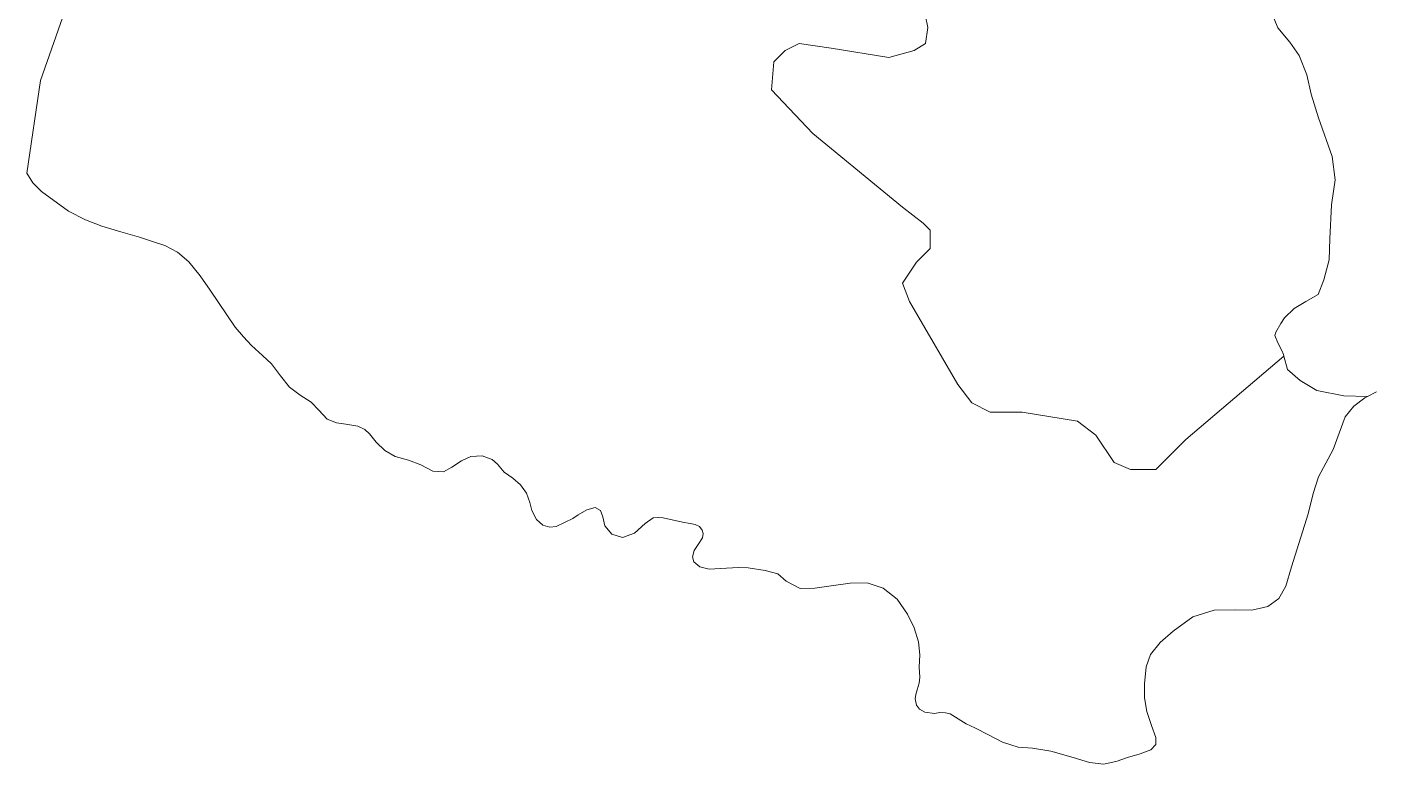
# Model space of a CAD drawing. Header units: metres. Extents: x 543340 to 549474, y 1840490 to 1845220.
# Drawn here: x 543359 to 544642, y 1842983 to 1843686 of the extents above; entities that cross this region are included whole.
import ezdxf

# ---------------------------------------------------------------- set-up
doc = ezdxf.new("R2010")
doc.units = ezdxf.units.M
doc.header["$MEASUREMENT"] = 0
doc.layers.add('Level 10', color=7, linetype='Continuous', lineweight=0)

msp = doc.modelspace()

# ---------------------------------------------------------------- linework, layer by layer
at = {"layer": 'Level 10', "color": 7, "lineweight": 0, "flags": 128}
for points in [[(543397.1, 1843707), (543371.7, 1843634.4), (543358.9, 1843546.2), (543364.4, 1843536.9), (543372.7, 1843528.9), (543398.4, 1843509.9), (543414.8, 1843501.9), (543430.3, 1843495.7), (543448.5, 1843490.2), (543466.2, 1843485.3), (543479.5, 1843480.9), (543490.3, 1843477.4), (543502.3, 1843470.9), (543513.2, 1843461.6), (543524.1, 1843448.4), (543533.6, 1843434.8), (543557.2, 1843399.4), (543565.3, 1843390.3), (543572.9, 1843382), (543583.5, 1843372.6), (543592.1, 1843364.4), (543600.6, 1843353.2), (543609.2, 1843342.4), (543619.3, 1843334.7), (543629.6, 1843327.9), (543636.9, 1843320.4), (543645, 1843311.9), (543654, 1843308.2), (543662.8, 1843306.9), (543674.2, 1843305.2), (543680.8, 1843302.1), (543685.2, 1843298), (543691.7, 1843290), (543700, 1843281.9), (543709.8, 1843276.3), (543722.4, 1843272.8), (543734.3, 1843268.4), (543745.8, 1843262.3), (543755.7, 1843261.6), (543763.9, 1843266.2), (543773, 1843272.2), (543781.8, 1843276.4), (543792.8, 1843276.9), (543802.2, 1843273.5), (543807.3, 1843268.9), (543813.7, 1843261.4), (543821.9, 1843255.7), (543829.2, 1843249.4), (543834.9, 1843241.2), (543838, 1843232.4), (543840.1, 1843224.8), (543844.3, 1843216.2), (543850.6, 1843210.8), (543857.2, 1843208.8), (543863.3, 1843209.4), (543879, 1843217.1), (543884.3, 1843220.7), (543892.4, 1843225.5), (543900.2, 1843227.6), (543905.4, 1843224.9), (543907.5, 1843218.9), (543909.6, 1843210.1), (543916.3, 1843202.3), (543926.5, 1843199), (543937.8, 1843203.3), (543948, 1843212.5), (543955.7, 1843217.8), (543960.4, 1843218), (543965, 1843217.7), (543983.4, 1843213.6), (543990.9, 1843212.3), (543995.5, 1843211.5), (543999.7, 1843209.4), (544002.3, 1843206.2), (544003.4, 1843202.8), (544002.5, 1843198.6), (543998.4, 1843192.4), (543994.8, 1843186.8), (543993.1, 1843180.6), (543994.3, 1843175.8), (544000, 1843171.1), (544009, 1843169), (544019.8, 1843169.6), (544036.9, 1843170.6), (544046.2, 1843170), (544062.3, 1843167.7), (544074.4, 1843164.4), (544082.2, 1843157.3), (544095.8, 1843150.6), (544109.5, 1843150.8), (544127.3, 1843153.4), (544143.3, 1843155.6), (544159.6, 1843155.8), (544174.9, 1843150.8), (544188, 1843140.4), (544197.9, 1843125.9), (544204.4, 1843113.1), (544208.3, 1843099.7), (544209.7, 1843087.3), (544209.1, 1843075.6), (544209.7, 1843066.1), (544209, 1843060.3), (544207.3, 1843053.9), (544205.8, 1843049.4), (544205.3, 1843045.2), (544206.6, 1843039.3), (544209.5, 1843035.4), (544214.4, 1843032.6), (544223.6, 1843031.2), (544228.6, 1843032.2), (544234.3, 1843032.1), (544238.7, 1843031.1), (544253.9, 1843021.5), (544262, 1843017.8), (544275.1, 1843011.1), (544288.5, 1843003.9), (544303.4, 1842999.3), (544317.2, 1842998.2), (544334.5, 1842995.6), (544355.9, 1842989.5), (544371.3, 1842984.8), (544385, 1842983.2), (544397.8, 1842985.9), (544407.6, 1842989.3), (544419.5, 1842993), (544429.7, 1842996.8), (544434.4, 1843001.7), (544434.5, 1843008.6), (544430.4, 1843019.8), (544425.9, 1843033.3), (544423.9, 1843046.4), (544423.8, 1843059.6), (544425.5, 1843075.8), (544429.5, 1843087.7), (544438.6, 1843098.9), (544451.1, 1843109.9), (544469.7, 1843123.3), (544490, 1843129.7), (544510.3, 1843130.2), (544526, 1843129.9), (544541.3, 1843133.2), (544551.9, 1843140.8), (544558.4, 1843152.7), (544563.7, 1843171), (544579.6, 1843221.7), (544584.4, 1843240.9), (544589.5, 1843256.9), (544603.5, 1843283), (544615, 1843314.2), (544623.2, 1843324.1), (544633.8, 1843332.3), (544636.1, 1843333.4)], [(544556.5, 1843371.8), (544556.5, 1843371.8), (544556.1, 1843373.4), (544554.5, 1843377.4), (544550.7, 1843384.5), (544547.9, 1843391.6), (544548.9, 1843394.8), (544553.6, 1843403.1), (544557.2, 1843408.5), (544566.3, 1843417.3), (544577.4, 1843424), (544589.1, 1843430.5), (544594.5, 1843444.6), (544599.8, 1843463.6), (544600.3, 1843483.6), (544602, 1843516), (544605.3, 1843539.9), (544602.7, 1843562), (544589.7, 1843599), (544582.7, 1843621.6), (544578.3, 1843640), (544571.2, 1843658.5), (544562.2, 1843671.1), (544550.7, 1843684.8), (544544.4, 1843700.3)], [(544215.2, 1843696), (544217.4, 1843685.1), (544215.2, 1843669.7), (544204.2, 1843663.1), (544180.1, 1843656.5), (544125.3, 1843665.3), (544094.6, 1843669.7), (544081.4, 1843663.1), (544070.5, 1843652.2), (544068.3, 1843625.8), (544107.8, 1843584.1), (544193.3, 1843513.9), (544213, 1843498.6), (544219.6, 1843492), (544219.6, 1843474.4), (544206.4, 1843461.3), (544193.3, 1843441.5), (544199.8, 1843424), (544245.9, 1843345), (544259.1, 1843327.4), (544276.6, 1843318.6), (544307.3, 1843318.6), (544359.9, 1843309.9), (544377.4, 1843296.7), (544395, 1843270.4), (544410.3, 1843263.8), (544434.5, 1843263.8), (544463, 1843292.3), (544556.5, 1843371.8)], [(544556.5, 1843371.8), (544560, 1843359.3), (544572, 1843348.8), (544588.1, 1843339), (544613.7, 1843333.9), (544636.1, 1843333.4)], [(544636.1, 1843333.4), (544644.9, 1843337.9)]]:
    msp.add_lwpolyline(points, dxfattribs=at)

doc.saveas('drawing.dxf')
